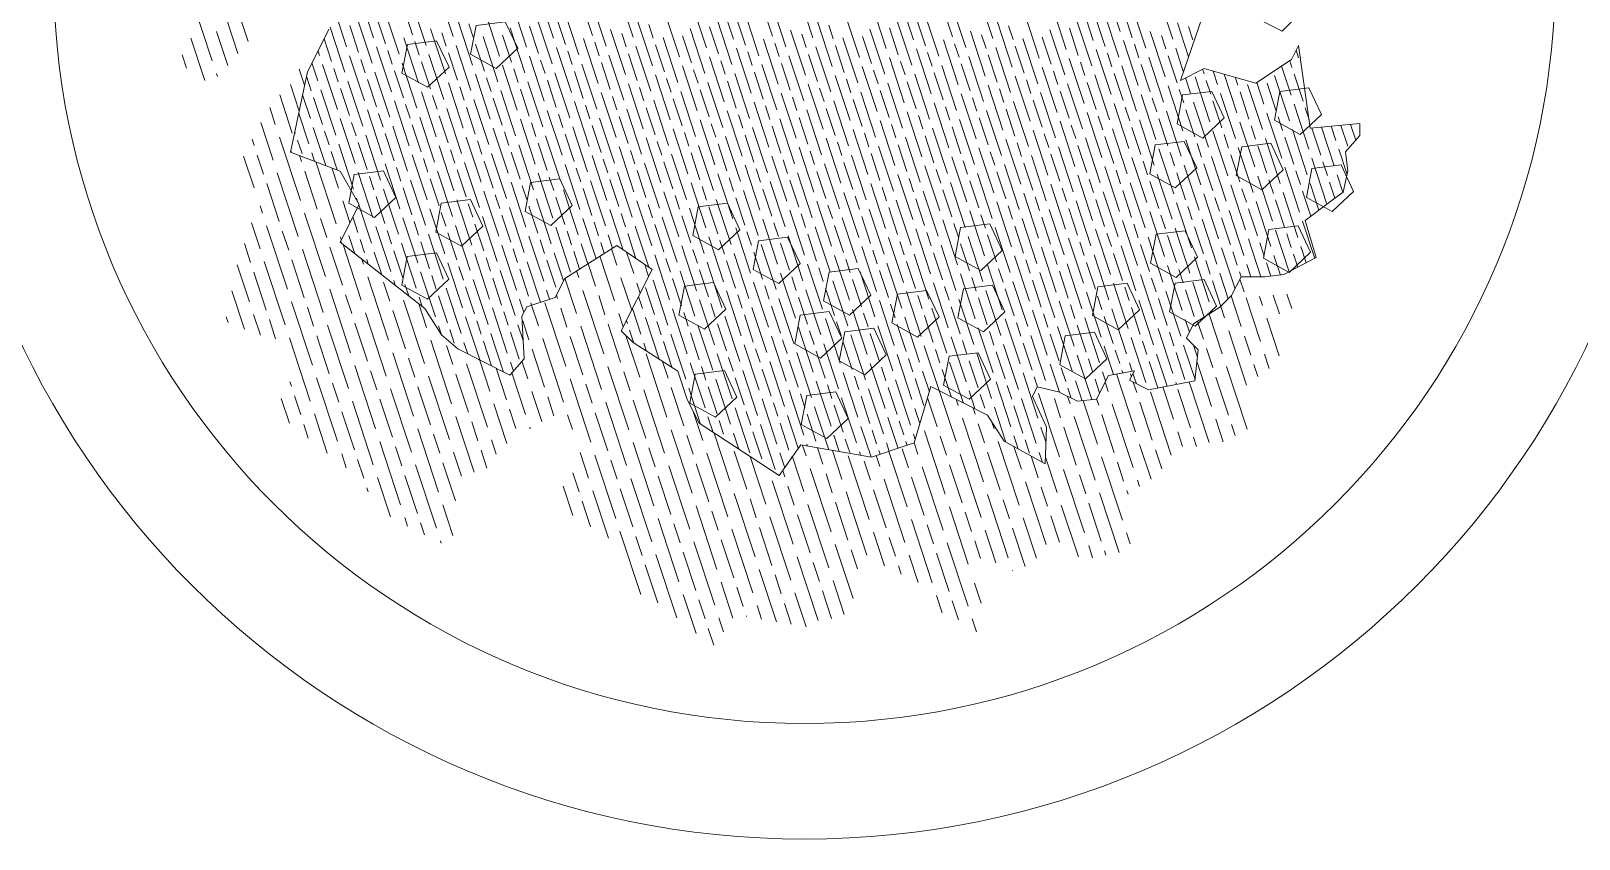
# Model space of a CAD drawing. Header units: millimetres. Extents: x 29001 to 40804, y -8833 to -5892.
# Drawn here: x 31337.74 to 31364.54, y -8248.87 to -8234.88 of the extents above; entities that cross this region are included whole.
import ezdxf

# ---------------------------------------------------------------- set-up
doc = ezdxf.new("R2010")
doc.units = ezdxf.units.MM
doc.layers.get('0').update_dxf_attribs({"lineweight": 0})
for name, color, linetype, lineweight in [('250', 250, 'Continuous', 0), ('251', 251, 'Continuous', 0), ('252', 252, 'Continuous', 0), ('ARBOL', 3, 'Continuous', 0)]:
    doc.layers.add(name, color=color, linetype=linetype, lineweight=lineweight)

# ---------------------------------------------------------------- blocks, each defined once
blk = doc.blocks.new('cc')
at = {"color": 66, "linetype": 'Continuous', "true_color": 0x608d07}
for p, q in [((3.361, 1.691), (3.314, 1.718)), ((3.371, 1.61), (3.329, 1.634)), ((3.418, 1.658), (3.418, 1.658)), ((3.495, 1.462), (3.312, 1.568)), ((3.585, 1.486), (3.414, 1.585)), ((4.024, 1.46), (3.892, 1.536)), ((4.037, 1.528), (3.938, 1.586)), ((3.486, 1.316), (3.315, 1.414)), ((3.604, 1.323), (3.32, 1.488)), ((3.836, 1.265), (3.552, 1.43)), ((3.7, 1.42), (3.627, 1.462)), ((4.044, 1.297), (3.8, 1.438)), ((3.935, 1.436), (3.846, 1.487)), ((4.151, 1.311), (3.991, 1.403)), ((2.626, 1.206), (2.342, 1.37)), ((2.788, 1.188), (2.574, 1.312)), ((2.734, 1.295), (2.649, 1.344)), ((3.174, 1.268), (3.124, 1.297)), ((3.506, 1.153), (3.221, 1.317)), ((3.396, 1.292), (3.26, 1.371)), ((3.614, 1.242), (3.529, 1.291)), ((3.945, 1.126), (3.661, 1.291)), ((3.926, 1.289), (3.755, 1.388)), ((2.528, 1.035), (2.243, 1.199)), ((2.948, 1.172), (2.919, 1.188)), ((3.066, 1.179), (2.983, 1.227)), ((3.298, 1.121), (3.054, 1.262)), ((3.388, 1.145), (3.217, 1.244)), ((3.738, 1.095), (3.453, 1.259)), ((3.827, 1.119), (3.657, 1.217)), ((4.177, 1.068), (3.893, 1.233)), ((4.054, 1.216), (3.968, 1.265)), ((4.197, 1.133), (4.096, 1.191)), ((4.211, 1.2), (4.101, 1.264)), ((2.32, 1.003), (2.035, 1.168)), ((2.41, 1.027), (2.239, 1.126)), ((2.76, 0.977), (2.475, 1.141)), ((2.636, 1.124), (2.551, 1.173)), ((2.849, 1.001), (2.679, 1.099)), ((2.829, 1.088), (2.683, 1.173)), ((3.199, 0.951), (2.915, 1.115)), ((3.076, 1.098), (2.99, 1.147)), ((3.289, 0.975), (3.118, 1.073)), ((3.407, 0.982), (3.123, 1.146)), ((3.639, 0.924), (3.355, 1.088)), ((3.515, 1.071), (3.43, 1.121)), ((3.847, 0.956), (3.563, 1.12)), ((3.955, 1.045), (3.87, 1.094)), ((4.169, 0.997), (4.002, 1.094)), ((2.221, 0.833), (1.937, 0.997)), ((2.429, 0.864), (2.145, 1.029)), ((2.661, 0.806), (2.377, 0.971)), ((2.537, 0.954), (2.452, 1.003)), ((2.869, 0.838), (2.585, 1.002)), ((2.967, 1.009), (2.87, 1.065)), ((2.977, 0.927), (2.892, 0.976)), ((3.309, 0.812), (3.024, 0.976)), ((3.729, 0.948), (3.558, 1.047)), ((4.079, 0.898), (3.794, 1.062)), ((4.156, 0.929), (3.998, 1.02)), ((2.331, 0.694), (2.046, 0.858)), ((2.311, 0.857), (2.14, 0.955)), ((2.751, 0.83), (2.58, 0.929)), ((3.101, 0.78), (2.816, 0.944)), ((3.19, 0.804), (3.02, 0.902)), ((3.541, 0.754), (3.256, 0.918)), ((3.417, 0.901), (3.332, 0.95)), ((3.63, 0.778), (3.46, 0.876)), ((3.748, 0.785), (3.464, 0.949)), ((3.98, 0.727), (3.696, 0.891)), ((3.857, 0.874), (3.771, 0.924)), ((4.188, 0.759), (3.904, 0.923)), ((4.371, 0.729), (4.136, 0.865)), ((2.123, 0.662), (1.838, 0.826)), ((2.212, 0.686), (2.042, 0.785)), ((2.563, 0.636), (2.278, 0.8)), ((2.439, 0.783), (2.354, 0.832)), ((2.652, 0.66), (2.482, 0.758)), ((2.77, 0.667), (2.486, 0.832)), ((3.002, 0.609), (2.718, 0.773)), ((2.879, 0.756), (2.793, 0.806)), ((3.21, 0.641), (2.926, 0.805)), ((3.318, 0.73), (3.233, 0.779)), ((3.65, 0.615), (3.366, 0.779)), ((3.758, 0.704), (3.673, 0.753)), ((4.09, 0.588), (3.805, 0.752)), ((4.07, 0.751), (3.899, 0.85)), ((2.024, 0.491), (1.74, 0.656)), ((2.232, 0.523), (1.948, 0.687)), ((2.34, 0.612), (2.255, 0.662)), ((2.672, 0.497), (2.388, 0.661)), ((3.092, 0.633), (2.921, 0.732)), ((3.442, 0.583), (3.158, 0.747)), ((3.532, 0.607), (3.361, 0.705)), ((3.882, 0.557), (3.597, 0.721)), ((3.971, 0.581), (3.801, 0.679)), ((4.3, 0.542), (4.037, 0.694)), ((4.198, 0.677), (4.113, 0.727)), ((4.324, 0.605), (4.241, 0.653)), ((4.347, 0.667), (4.245, 0.726)), ((1.694, 0.379), (1.41, 0.543)), ((2.114, 0.516), (1.943, 0.614)), ((2.464, 0.465), (2.18, 0.629)), ((2.554, 0.489), (2.383, 0.588)), ((2.904, 0.439), (2.619, 0.603)), ((2.78, 0.586), (2.695, 0.635)), ((2.993, 0.463), (2.823, 0.561)), ((3.112, 0.47), (2.827, 0.635)), ((3.344, 0.412), (3.059, 0.576)), ((3.22, 0.559), (3.135, 0.609)), ((3.551, 0.444), (3.267, 0.608)), ((3.783, 0.386), (3.499, 0.55)), ((3.66, 0.533), (3.574, 0.582)), ((3.991, 0.418), (3.707, 0.582)), ((4.099, 0.507), (4.014, 0.556)), ((4.27, 0.484), (4.146, 0.555)), ((1.926, 0.321), (1.641, 0.485)), ((1.802, 0.468), (1.717, 0.517)), ((2.015, 0.345), (1.845, 0.443)), ((2.134, 0.353), (1.849, 0.517)), ((2.366, 0.294), (2.081, 0.459)), ((2.242, 0.442), (2.157, 0.491)), ((2.573, 0.326), (2.289, 0.49)), ((2.805, 0.268), (2.521, 0.432)), ((2.682, 0.415), (2.596, 0.465)), ((3.013, 0.3), (2.729, 0.464)), ((3.121, 0.389), (3.036, 0.438)), ((3.453, 0.273), (3.168, 0.438)), ((3.433, 0.436), (3.263, 0.535)), ((3.873, 0.41), (3.702, 0.508)), ((4.178, 0.385), (3.939, 0.524)), ((4.225, 0.434), (4.142, 0.482)), ((1.595, 0.208), (1.311, 0.372)), ((1.704, 0.297), (1.618, 0.347)), ((2.035, 0.182), (1.751, 0.346)), ((2.455, 0.319), (2.285, 0.417)), ((2.895, 0.292), (2.724, 0.391)), ((3.245, 0.242), (2.961, 0.406)), ((3.335, 0.266), (3.164, 0.364)), ((3.685, 0.215), (3.4, 0.379)), ((3.561, 0.362), (3.476, 0.412)), ((3.774, 0.239), (3.604, 0.338)), ((3.893, 0.247), (3.608, 0.411)), ((4.1, 0.203), (3.84, 0.353)), ((4.001, 0.336), (3.916, 0.385)), ((4.126, 0.34), (4.048, 0.385)), ((1.477, 0.201), (1.307, 0.299)), ((1.827, 0.15), (1.543, 0.314)), ((1.917, 0.174), (1.746, 0.273)), ((2.267, 0.124), (1.983, 0.288)), ((2.143, 0.271), (2.058, 0.32)), ((2.357, 0.148), (2.186, 0.246)), ((2.475, 0.156), (2.19, 0.32)), ((2.707, 0.097), (2.422, 0.262)), ((2.583, 0.245), (2.498, 0.294)), ((2.796, 0.121), (2.626, 0.22)), ((2.915, 0.129), (2.63, 0.293)), ((3.146, 0.071), (2.862, 0.235)), ((3.023, 0.218), (2.938, 0.267)), ((3.354, 0.103), (3.07, 0.267)), ((3.463, 0.192), (3.377, 0.241)), ((3.794, 0.076), (3.51, 0.241)), ((3.902, 0.165), (3.817, 0.215)), ((4.076, 0.293), (4.044, 0.311)), ((1.289, 0.006), (1.005, 0.17)), ((1.379, 0.03), (1.208, 0.129)), ((1.497, 0.038), (1.212, 0.202)), ((1.729, -0.02), (1.444, 0.144)), ((1.605, 0.127), (1.52, 0.176)), ((1.937, 0.011), (1.652, 0.175)), ((2.168, -0.047), (1.884, 0.117)), ((2.045, 0.1), (1.96, 0.15)), ((2.376, -0.015), (2.092, 0.149)), ((2.485, 0.074), (2.399, 0.123)), ((2.816, -0.042), (2.532, 0.123)), ((3.236, 0.095), (3.066, 0.194)), ((3.586, 0.045), (3.302, 0.209)), ((3.676, 0.069), (3.505, 0.167)), ((4.026, 0.018), (3.742, 0.182)), ((4.107, 0.047), (3.945, 0.141)), ((4.111, 0.121), (3.949, 0.214)), ((1.398, -0.133), (1.114, 0.031)), ((1.507, -0.044), (1.421, 0.005)), ((1.838, -0.159), (1.554, 0.005)), ((1.818, 0.004), (1.648, 0.102)), ((2.258, -0.023), (2.088, 0.076)), ((2.608, -0.073), (2.324, 0.091)), ((2.698, -0.049), (2.527, 0.049)), ((3.048, -0.1), (2.764, 0.065)), ((2.924, 0.048), (2.839, 0.097)), ((3.138, -0.076), (2.967, 0.023)), ((3.256, -0.068), (2.971, 0.096)), ((3.488, -0.126), (3.203, 0.038)), ((3.364, 0.021), (3.279, 0.07)), ((3.696, -0.094), (3.411, 0.07)), ((3.927, -0.152), (3.643, 0.012)), ((3.804, -0.005), (3.719, 0.044)), ((4.071, -0.084), (3.851, 0.043)), ((1.19, -0.165), (0.906, 0)), ((1.28, -0.141), (1.11, -0.042)), ((1.63, -0.191), (1.346, -0.027)), ((1.72, -0.167), (1.549, -0.068)), ((2.07, -0.217), (1.786, -0.053)), ((1.946, -0.07), (1.861, -0.021)), ((2.16, -0.193), (1.989, -0.095)), ((2.278, -0.186), (1.993, -0.022)), ((2.51, -0.244), (2.225, -0.08)), ((2.386, -0.097), (2.301, -0.047)), ((2.718, -0.212), (2.433, -0.048)), ((2.949, -0.27), (2.665, -0.106)), ((2.826, -0.123), (2.741, -0.074)), ((3.157, -0.239), (2.873, -0.074)), ((3.266, -0.149), (3.18, -0.1)), ((3.597, -0.265), (3.313, -0.101)), ((3.577, -0.102), (3.407, -0.003)), ((4.017, -0.128), (3.847, -0.03)), ((4.09, -0.019), (4.083, -0.015)), ((1.092, -0.335), (0.808, -0.171)), ((1.182, -0.311), (1.011, -0.213)), ((1.3, -0.304), (1.015, -0.139)), ((1.532, -0.362), (1.247, -0.197)), ((1.408, -0.214), (1.323, -0.165)), ((1.74, -0.33), (1.455, -0.166)), ((1.848, -0.241), (1.763, -0.192)), ((2.179, -0.356), (1.895, -0.192)), ((2.599, -0.22), (2.429, -0.121)), ((3.039, -0.246), (2.869, -0.148)), ((3.389, -0.297), (3.105, -0.132)), ((3.479, -0.273), (3.308, -0.174)), ((3.829, -0.323), (3.545, -0.159)), ((3.705, -0.176), (3.62, -0.127)), ((3.919, -0.299), (3.748, -0.2)), ((4.037, -0.291), (3.752, -0.127)), ((4.065, -0.231), (3.984, -0.185)), ((0.762, -0.448), (0.477, -0.284)), ((0.87, -0.359), (0.785, -0.309)), ((1.201, -0.474), (0.917, -0.31)), ((1.621, -0.338), (1.451, -0.239)), ((1.971, -0.388), (1.687, -0.224)), ((2.061, -0.364), (1.891, -0.265)), ((2.411, -0.414), (2.127, -0.25)), ((2.288, -0.267), (2.202, -0.218)), ((2.501, -0.39), (2.33, -0.292)), ((2.619, -0.383), (2.335, -0.219)), ((2.851, -0.441), (2.567, -0.277)), ((2.727, -0.294), (2.642, -0.244)), ((2.941, -0.417), (2.77, -0.318)), ((3.059, -0.409), (2.774, -0.245)), ((3.291, -0.467), (3.006, -0.303)), ((3.167, -0.32), (3.082, -0.271)), ((3.499, -0.436), (3.214, -0.271)), ((3.607, -0.346), (3.522, -0.297)), ((3.938, -0.462), (3.654, -0.298)), ((4.221, -0.322), (4.145, -0.278)), ((0.993, -0.506), (0.709, -0.342)), ((1.083, -0.482), (0.913, -0.383)), ((1.433, -0.532), (1.149, -0.368)), ((1.31, -0.385), (1.224, -0.336)), ((1.523, -0.508), (1.352, -0.41)), ((1.641, -0.501), (1.357, -0.336)), ((1.873, -0.559), (1.589, -0.394)), ((1.749, -0.411), (1.664, -0.362)), ((2.081, -0.527), (1.796, -0.363)), ((2.313, -0.585), (2.028, -0.421)), ((2.189, -0.438), (2.104, -0.389)), ((2.521, -0.553), (2.236, -0.389)), ((2.629, -0.464), (2.544, -0.415)), ((2.96, -0.58), (2.676, -0.416)), ((3.38, -0.443), (3.21, -0.345)), ((3.73, -0.494), (3.446, -0.329)), ((3.82, -0.47), (3.65, -0.371)), ((4.17, -0.52), (3.886, -0.356)), ((4.047, -0.373), (3.961, -0.324)), ((4.26, -0.496), (4.089, -0.397)), ((4.312, -0.45), (4.094, -0.324)), ((0.545, -0.626), (0.374, -0.528)), ((0.663, -0.618), (0.379, -0.454)), ((0.895, -0.676), (0.611, -0.512)), ((0.771, -0.529), (0.686, -0.48)), ((1.103, -0.645), (0.818, -0.481)), ((1.211, -0.556), (1.126, -0.506)), ((1.543, -0.671), (1.258, -0.507)), ((1.651, -0.582), (1.566, -0.533)), ((1.982, -0.698), (1.698, -0.533)), ((1.963, -0.535), (1.792, -0.436)), ((2.402, -0.561), (2.232, -0.462)), ((2.752, -0.611), (2.468, -0.447)), ((2.842, -0.587), (2.672, -0.489)), ((3.192, -0.638), (2.908, -0.474)), ((3.069, -0.491), (2.983, -0.441)), ((3.282, -0.614), (3.111, -0.515)), ((3.4, -0.606), (3.116, -0.442)), ((3.632, -0.664), (3.348, -0.5)), ((3.508, -0.517), (3.423, -0.468)), ((3.84, -0.633), (3.555, -0.468)), ((4.072, -0.691), (3.787, -0.526)), ((3.948, -0.543), (3.863, -0.494)), ((4.198, -0.612), (3.995, -0.495)), ((0.565, -0.789), (0.28, -0.625)), ((0.985, -0.652), (0.814, -0.554)), ((1.335, -0.703), (1.05, -0.539)), ((1.424, -0.679), (1.254, -0.58)), ((1.774, -0.729), (1.49, -0.565)), ((1.864, -0.705), (1.694, -0.607)), ((2.214, -0.756), (1.93, -0.591)), ((2.091, -0.608), (2.005, -0.559)), ((2.304, -0.732), (2.133, -0.633)), ((2.422, -0.724), (2.138, -0.56)), ((2.654, -0.782), (2.37, -0.618)), ((2.53, -0.635), (2.445, -0.586)), ((2.862, -0.75), (2.577, -0.586)), ((2.97, -0.661), (2.885, -0.612)), ((3.302, -0.777), (3.017, -0.613)), ((3.41, -0.688), (3.325, -0.638)), ((3.741, -0.803), (3.457, -0.639)), ((3.722, -0.64), (3.551, -0.542)), ((4.158, -0.665), (3.991, -0.568)), ((4.238, -0.559), (4.227, -0.553)), ((0.357, -0.821), (0.072, -0.656)), ((0.446, -0.797), (0.276, -0.698)), ((0.796, -0.847), (0.512, -0.683)), ((0.673, -0.7), (0.588, -0.651)), ((0.886, -0.823), (0.716, -0.725)), ((1.004, -0.815), (0.72, -0.651)), ((1.236, -0.873), (0.952, -0.709)), ((1.113, -0.726), (1.027, -0.677)), ((1.444, -0.842), (1.16, -0.678)), ((1.676, -0.9), (1.392, -0.736)), ((1.552, -0.753), (1.467, -0.703)), ((1.884, -0.868), (1.599, -0.704)), ((1.992, -0.779), (1.907, -0.73)), ((2.324, -0.895), (2.039, -0.73)), ((2.744, -0.758), (2.573, -0.659)), ((3.094, -0.808), (2.809, -0.644)), ((3.183, -0.784), (3.013, -0.686)), ((3.533, -0.835), (3.249, -0.671)), ((3.623, -0.811), (3.453, -0.712)), ((3.867, -0.8), (3.689, -0.697)), ((3.85, -0.714), (3.764, -0.665)), ((3.908, -0.748), (3.892, -0.739)), ((3.949, -0.696), (3.897, -0.665)), ((4.028, -0.741), (3.963, -0.704)), ((0.258, -0.991), (-0.026, -0.827)), ((0.466, -0.96), (0.182, -0.795)), ((0.698, -1.018), (0.414, -0.854)), ((0.574, -0.871), (0.489, -0.821)), ((0.906, -0.986), (0.621, -0.822)), ((1.014, -0.897), (0.929, -0.848)), ((1.346, -1.012), (1.061, -0.848)), ((1.326, -0.849), (1.155, -0.751)), ((1.766, -0.876), (1.595, -0.777)), ((2.116, -0.926), (1.831, -0.762)), ((2.205, -0.902), (2.035, -0.804)), ((2.555, -0.953), (2.271, -0.788)), ((2.432, -0.805), (2.347, -0.756)), ((2.645, -0.929), (2.475, -0.83)), ((2.763, -0.921), (2.479, -0.757)), ((2.995, -0.979), (2.711, -0.815)), ((2.872, -0.832), (2.786, -0.783)), ((3.085, -0.955), (2.914, -0.857)), ((3.203, -0.947), (2.919, -0.783)), ((3.435, -1.005), (3.151, -0.841)), ((3.311, -0.858), (3.226, -0.809)), ((3.643, -0.974), (3.358, -0.81)), ((3.751, -0.885), (3.666, -0.835)), ((3.856, -0.869), (3.798, -0.836)), ((0.348, -0.967), (0.177, -0.869)), ((0.788, -0.994), (0.617, -0.895)), ((1.138, -1.044), (0.853, -0.88)), ((1.227, -1.02), (1.057, -0.922)), ((1.577, -1.07), (1.293, -0.906)), ((1.454, -0.923), (1.369, -0.874)), ((1.667, -1.046), (1.497, -0.948)), ((1.785, -1.039), (1.501, -0.875)), ((2.017, -1.097), (1.733, -0.933)), ((1.894, -0.95), (1.808, -0.9)), ((2.225, -1.065), (1.941, -0.901)), ((2.457, -1.123), (2.173, -0.959)), ((2.333, -0.976), (2.248, -0.927)), ((2.665, -1.092), (2.38, -0.927)), ((2.773, -1.002), (2.688, -0.953)), ((3.105, -1.118), (2.82, -0.954)), ((3.525, -0.981), (3.354, -0.883)), ((3.87, -1.029), (3.59, -0.868)), ((3.88, -0.959), (3.794, -0.909)), ((0.16, -1.162), (-0.125, -0.998)), ((0.249, -1.138), (0.079, -1.039)), ((0.368, -1.13), (0.083, -0.966)), ((0.599, -1.188), (0.315, -1.024)), ((0.476, -1.041), (0.391, -0.992)), ((0.689, -1.164), (0.519, -1.066)), ((0.807, -1.157), (0.523, -0.992)), ((1.039, -1.215), (0.755, -1.051)), ((0.916, -1.068), (0.83, -1.018)), ((1.247, -1.183), (0.963, -1.019)), ((1.355, -1.094), (1.27, -1.045)), ((1.687, -1.209), (1.402, -1.045)), ((1.795, -1.12), (1.71, -1.071)), ((2.127, -1.236), (1.842, -1.072)), ((2.107, -1.073), (1.936, -0.974)), ((2.547, -1.099), (2.376, -1.001)), ((2.897, -1.15), (2.612, -0.985)), ((2.986, -1.126), (2.816, -1.027)), ((3.336, -1.176), (3.052, -1.012)), ((3.213, -1.029), (3.128, -0.98)), ((3.426, -1.152), (3.256, -1.054)), ((3.544, -1.144), (3.26, -0.98)), ((3.669, -1.14), (3.492, -1.038)), ((3.653, -1.055), (3.567, -1.006)), ((3.826, -1.08), (3.7, -1.007)), ((-0.171, -1.274), (-0.455, -1.11)), ((0.061, -1.333), (-0.223, -1.168)), ((-0.062, -1.185), (-0.148, -1.136)), ((0.269, -1.301), (-0.015, -1.137)), ((0.377, -1.212), (0.292, -1.163)), ((0.709, -1.327), (0.424, -1.163)), ((1.129, -1.191), (0.958, -1.092)), ((1.479, -1.241), (1.195, -1.077)), ((1.569, -1.217), (1.398, -1.119)), ((1.919, -1.267), (1.634, -1.103)), ((2.008, -1.243), (1.838, -1.145)), ((2.358, -1.294), (2.074, -1.13)), ((2.235, -1.147), (2.15, -1.097)), ((2.448, -1.27), (2.278, -1.171)), ((2.566, -1.262), (2.282, -1.098)), ((2.798, -1.32), (2.514, -1.156)), ((2.675, -1.173), (2.589, -1.124)), ((3.006, -1.289), (2.722, -1.124)), ((3.114, -1.2), (3.029, -1.15)), ((3.446, -1.315), (3.161, -1.151)), ((3.533, -1.214), (3.469, -1.177)), ((3.758, -1.116), (3.695, -1.08)), ((-0.269, -1.445), (-0.554, -1.281)), ((0.151, -1.308), (-0.02, -1.21)), ((0.501, -1.359), (0.217, -1.195)), ((0.591, -1.335), (0.42, -1.236)), ((0.941, -1.385), (0.656, -1.221)), ((0.817, -1.238), (0.732, -1.189)), ((1.03, -1.361), (0.86, -1.263)), ((1.149, -1.354), (0.864, -1.189)), ((1.38, -1.412), (1.096, -1.248)), ((1.257, -1.265), (1.172, -1.215)), ((1.588, -1.38), (1.304, -1.216)), ((1.82, -1.438), (1.536, -1.274)), ((1.697, -1.291), (1.611, -1.242)), ((2.028, -1.406), (1.744, -1.242)), ((2.136, -1.317), (2.051, -1.268)), ((2.468, -1.433), (2.183, -1.269)), ((2.888, -1.296), (2.717, -1.198)), ((3.238, -1.347), (2.954, -1.183)), ((3.328, -1.323), (3.157, -1.224)), ((3.678, -1.373), (3.393, -1.209)), ((-0.387, -1.453), (-0.558, -1.354)), ((-0.037, -1.503), (-0.322, -1.339)), ((-0.161, -1.356), (-0.246, -1.307)), ((0.052, -1.479), (-0.118, -1.381)), ((0.171, -1.471), (-0.114, -1.307)), ((0.402, -1.53), (0.118, -1.365)), ((0.279, -1.382), (0.194, -1.333)), ((0.61, -1.498), (0.326, -1.334)), ((0.842, -1.556), (0.558, -1.392)), ((0.719, -1.409), (0.633, -1.36)), ((1.05, -1.524), (0.766, -1.36)), ((1.158, -1.435), (1.073, -1.386)), ((1.49, -1.551), (1.205, -1.387)), ((1.47, -1.388), (1.3, -1.289)), ((1.91, -1.414), (1.739, -1.316)), ((2.26, -1.465), (1.976, -1.3)), ((2.35, -1.44), (2.179, -1.342)), ((2.7, -1.491), (2.415, -1.327)), ((2.576, -1.344), (2.491, -1.294)), ((2.789, -1.467), (2.619, -1.368)), ((2.908, -1.459), (2.623, -1.295)), ((3.139, -1.517), (2.855, -1.353)), ((3.016, -1.37), (2.931, -1.321)), ((3.347, -1.486), (3.063, -1.321)), ((3.579, -1.544), (3.295, -1.38)), ((3.456, -1.397), (3.37, -1.347)), ((3.787, -1.512), (3.503, -1.348)), ((-0.576, -1.647), (-0.86, -1.483)), ((-0.368, -1.616), (-0.652, -1.452)), ((-0.259, -1.527), (-0.345, -1.477)), ((0.072, -1.642), (-0.212, -1.478)), ((0.492, -1.506), (0.322, -1.407)), ((0.932, -1.532), (0.761, -1.433)), ((1.282, -1.582), (0.998, -1.418)), ((1.372, -1.558), (1.201, -1.46)), ((1.722, -1.609), (1.437, -1.445)), ((1.598, -1.462), (1.513, -1.412)), ((1.811, -1.585), (1.641, -1.486)), ((1.93, -1.577), (1.645, -1.413)), ((2.161, -1.635), (1.877, -1.471)), ((2.038, -1.488), (1.953, -1.439)), ((2.369, -1.603), (2.085, -1.439)), ((2.601, -1.662), (2.317, -1.497)), ((2.478, -1.514), (2.392, -1.465)), ((2.809, -1.63), (2.525, -1.466)), ((2.917, -1.541), (2.832, -1.491)), ((3.22, -1.639), (2.964, -1.492)), ((3.229, -1.493), (3.059, -1.395)), ((3.669, -1.52), (3.498, -1.421)), ((3.834, -1.463), (3.735, -1.406)), ((-0.486, -1.623), (-0.656, -1.525)), ((-0.136, -1.674), (-0.42, -1.51)), ((-0.046, -1.65), (-0.217, -1.551)), ((0.304, -1.7), (0.02, -1.536)), ((0.18, -1.553), (0.095, -1.504)), ((0.394, -1.676), (0.223, -1.578)), ((0.512, -1.669), (0.227, -1.504)), ((0.744, -1.727), (0.459, -1.562)), ((0.62, -1.579), (0.535, -1.53)), ((0.833, -1.703), (0.663, -1.604)), ((0.952, -1.695), (0.667, -1.531)), ((1.183, -1.753), (0.899, -1.589)), ((1.06, -1.606), (0.975, -1.557)), ((1.391, -1.721), (1.107, -1.557)), ((1.5, -1.632), (1.414, -1.583)), ((1.831, -1.748), (1.547, -1.584)), ((2.251, -1.611), (2.081, -1.513)), ((2.691, -1.637), (2.52, -1.539)), ((3.04, -1.687), (2.757, -1.524)), ((3.13, -1.663), (2.96, -1.565)), ((3.309, -1.615), (3.196, -1.55)), ((3.357, -1.567), (3.272, -1.518)), ((3.624, -1.645), (3.404, -1.518)), ((3.718, -1.624), (3.636, -1.577)), ((3.797, -1.594), (3.712, -1.544)), ((3.907, -1.581), (3.844, -1.545)), ((-0.674, -1.818), (-0.958, -1.654)), ((-0.584, -1.794), (-0.755, -1.695)), ((-0.466, -1.786), (-0.751, -1.622)), ((-0.234, -1.844), (-0.519, -1.68)), ((-0.358, -1.697), (-0.443, -1.648)), ((-0.026, -1.813), (-0.311, -1.649)), ((0.205, -1.871), (-0.079, -1.707)), ((0.082, -1.724), (-0.003, -1.674)), ((0.413, -1.839), (0.129, -1.675)), ((0.522, -1.75), (0.436, -1.701)), ((0.853, -1.866), (0.569, -1.701)), ((1.273, -1.729), (1.103, -1.63)), ((1.623, -1.779), (1.339, -1.615)), ((1.713, -1.755), (1.542, -1.657)), ((2.063, -1.806), (1.779, -1.642)), ((1.939, -1.659), (1.854, -1.609)), ((2.153, -1.782), (1.982, -1.683)), ((2.271, -1.774), (1.986, -1.61)), ((2.503, -1.832), (2.218, -1.668)), ((2.379, -1.685), (2.294, -1.636)), ((2.592, -1.808), (2.422, -1.71)), ((2.711, -1.8), (2.426, -1.636)), ((2.942, -1.859), (2.658, -1.694)), ((2.819, -1.711), (2.734, -1.662)), ((2.996, -1.738), (2.866, -1.663)), ((-0.565, -1.957), (-0.849, -1.793)), ((-0.456, -1.868), (-0.542, -1.819)), ((-0.125, -1.983), (-0.409, -1.819)), ((-0.145, -1.82), (-0.315, -1.722)), ((0.295, -1.847), (0.125, -1.748)), ((0.645, -1.897), (0.361, -1.733)), ((0.735, -1.873), (0.564, -1.775)), ((1.085, -1.924), (0.801, -1.759)), ((0.961, -1.776), (0.876, -1.727)), ((1.175, -1.9), (1.004, -1.801)), ((1.293, -1.892), (1.008, -1.728)), ((1.525, -1.95), (1.24, -1.786)), ((1.401, -1.803), (1.316, -1.754)), ((1.733, -1.918), (1.448, -1.754)), ((1.964, -1.976), (1.68, -1.812)), ((1.841, -1.829), (1.756, -1.78)), ((2.172, -1.945), (1.888, -1.781)), ((2.281, -1.856), (2.195, -1.806)), ((2.612, -1.971), (2.328, -1.807)), ((3.032, -1.835), (2.862, -1.736)), ((-0.773, -1.989), (-1.057, -1.824)), ((-0.683, -1.965), (-0.853, -1.866)), ((-0.333, -2.015), (-0.617, -1.851)), ((-0.243, -1.991), (-0.414, -1.892)), ((0.107, -2.041), (-0.177, -1.877)), ((-0.017, -1.894), (-0.102, -1.845)), ((0.197, -2.017), (0.026, -1.919)), ((0.315, -2.01), (0.03, -1.846)), ((0.547, -2.068), (0.262, -1.904)), ((0.423, -1.921), (0.338, -1.871)), ((0.755, -2.036), (0.47, -1.872)), ((0.863, -1.947), (0.778, -1.898)), ((1.194, -2.063), (0.91, -1.898)), ((1.303, -1.973), (1.217, -1.924)), ((1.634, -2.089), (1.35, -1.925)), ((1.614, -1.926), (1.444, -1.827)), ((2.054, -1.952), (1.884, -1.854)), ((2.404, -2.003), (2.12, -1.839)), ((2.494, -1.979), (2.323, -1.88)), ((2.844, -2.029), (2.56, -1.865)), ((2.72, -1.882), (2.635, -1.833)), ((2.934, -2.005), (2.763, -1.907)), ((3.052, -1.998), (2.767, -1.833)), ((3.094, -1.946), (2.999, -1.891)), ((-1.103, -2.101), (-1.387, -1.937)), ((-0.871, -2.159), (-1.155, -1.995)), ((-0.995, -2.012), (-1.08, -1.963)), ((-0.781, -2.135), (-0.952, -2.037)), ((-0.663, -2.128), (-0.948, -1.963)), ((-0.431, -2.186), (-0.716, -2.021)), ((-0.555, -2.038), (-0.64, -1.989)), ((-0.223, -2.154), (-0.508, -1.99)), ((-0.115, -2.065), (-0.2, -2.016)), ((0.216, -2.18), (-0.068, -2.016)), ((0.636, -2.044), (0.466, -1.945)), ((0.986, -2.094), (0.702, -1.93)), ((1.076, -2.07), (0.906, -1.972)), ((1.426, -2.121), (1.142, -1.956)), ((1.516, -2.097), (1.345, -1.998)), ((1.866, -2.147), (1.582, -1.983)), ((1.742, -2), (1.657, -1.951)), ((1.956, -2.123), (1.785, -2.024)), ((2.074, -2.115), (1.789, -1.951)), ((2.306, -2.173), (2.021, -2.009)), ((2.182, -2.026), (2.097, -1.977)), ((2.514, -2.142), (2.229, -1.978)), ((2.745, -2.2), (2.461, -2.036)), ((2.622, -2.053), (2.537, -2.003)), ((2.953, -2.168), (2.669, -2.004)), ((3.062, -2.079), (2.976, -2.03)), ((3.144, -2.051), (3.109, -2.03)), ((-1.201, -2.272), (-1.486, -2.108)), ((-1.093, -2.183), (-1.178, -2.133)), ((-0.762, -2.298), (-1.046, -2.134)), ((-0.342, -2.162), (-0.512, -2.063)), ((0.008, -2.212), (-0.276, -2.048)), ((0.098, -2.188), (-0.073, -2.089)), ((0.448, -2.238), (0.164, -2.074)), ((0.325, -2.091), (0.239, -2.042)), ((0.538, -2.214), (0.367, -2.116)), ((0.656, -2.207), (0.372, -2.043)), ((0.888, -2.265), (0.604, -2.101)), ((0.764, -2.118), (0.679, -2.068)), ((0.978, -2.241), (0.807, -2.142)), ((1.096, -2.233), (0.811, -2.069)), ((1.328, -2.291), (1.043, -2.127)), ((1.204, -2.144), (1.119, -2.095)), ((1.536, -2.26), (1.251, -2.095)), ((1.644, -2.17), (1.559, -2.121)), ((1.975, -2.286), (1.691, -2.122)), ((2.395, -2.149), (2.225, -2.051)), ((2.835, -2.176), (2.664, -2.077)), ((3.096, -2.175), (2.901, -2.062)), ((3.129, -2.118), (3.104, -2.104)), ((-1.32, -2.279), (-1.49, -2.181)), ((-0.97, -2.33), (-1.254, -2.166)), ((-0.88, -2.306), (-1.051, -2.207)), ((-0.53, -2.356), (-0.814, -2.192)), ((-0.653, -2.209), (-0.739, -2.16)), ((-0.44, -2.332), (-0.611, -2.234)), ((-0.322, -2.325), (-0.606, -2.16)), ((-0.09, -2.383), (-0.374, -2.218)), ((-0.214, -2.235), (-0.299, -2.186)), ((0.118, -2.351), (-0.167, -2.187)), ((0.35, -2.409), (0.065, -2.245)), ((0.226, -2.262), (0.141, -2.213)), ((0.558, -2.377), (0.273, -2.213)), ((0.666, -2.288), (0.581, -2.239)), ((0.972, -2.389), (0.713, -2.24)), ((1.417, -2.267), (1.247, -2.169)), ((1.767, -2.318), (1.483, -2.153)), ((1.857, -2.294), (1.686, -2.195)), ((2.207, -2.344), (1.923, -2.18)), ((2.084, -2.197), (1.998, -2.148)), ((2.297, -2.32), (2.126, -2.221)), ((2.415, -2.312), (2.131, -2.148)), ((2.647, -2.37), (2.363, -2.206)), ((2.523, -2.223), (2.438, -2.174)), ((2.737, -2.346), (2.566, -2.248)), ((2.855, -2.339), (2.57, -2.175)), ((2.996, -2.344), (2.802, -2.233)), ((2.963, -2.25), (2.878, -2.2)), ((3.063, -2.232), (3.01, -2.201)), ((-1.508, -2.474), (-1.792, -2.31)), ((-1.418, -2.45), (-1.589, -2.352)), ((-1.3, -2.442), (-1.584, -2.278)), ((-1.068, -2.5), (-1.352, -2.336)), ((-1.192, -2.353), (-1.277, -2.304)), ((-0.86, -2.469), (-1.145, -2.305)), ((-0.752, -2.38), (-0.837, -2.33)), ((-0.42, -2.495), (-0.705, -2.331)), ((-0.312, -2.406), (-0.397, -2.357)), ((0.019, -2.522), (-0.265, -2.357)), ((0, -2.359), (-0.171, -2.26)), ((0.439, -2.385), (0.269, -2.286)), ((0.761, -2.419), (0.505, -2.271)), ((0.866, -2.404), (0.708, -2.313)), ((1.229, -2.462), (0.945, -2.298)), ((1.106, -2.315), (1.02, -2.265)), ((1.319, -2.438), (1.148, -2.339)), ((1.437, -2.43), (1.153, -2.266)), ((1.669, -2.488), (1.385, -2.324)), ((1.545, -2.341), (1.46, -2.292)), ((1.877, -2.457), (1.592, -2.292)), ((2.109, -2.515), (1.824, -2.35)), ((1.985, -2.367), (1.9, -2.318)), ((2.316, -2.483), (2.032, -2.319)), ((2.425, -2.394), (2.34, -2.345)), ((2.744, -2.502), (2.472, -2.345)), ((3.03, -2.288), (3.006, -2.274)), ((-1.398, -2.613), (-1.683, -2.449)), ((-0.978, -2.476), (-1.149, -2.378)), ((-0.628, -2.527), (-0.913, -2.363)), ((-0.539, -2.503), (-0.709, -2.404)), ((-0.189, -2.553), (-0.473, -2.389)), ((-0.099, -2.529), (-0.27, -2.431)), ((0.251, -2.58), (-0.033, -2.415)), ((0.128, -2.432), (0.042, -2.383)), ((0.341, -2.556), (0.17, -2.457)), ((0.459, -2.548), (0.175, -2.384)), ((0.661, -2.589), (0.407, -2.442)), ((0.567, -2.459), (0.482, -2.41)), ((0.698, -2.459), (0.614, -2.41)), ((1.338, -2.601), (1.054, -2.437)), ((1.447, -2.512), (1.362, -2.462)), ((1.778, -2.627), (1.494, -2.463)), ((1.759, -2.464), (1.588, -2.366)), ((2.198, -2.491), (2.028, -2.392)), ((2.548, -2.541), (2.264, -2.377)), ((2.638, -2.517), (2.467, -2.418)), ((2.807, -2.463), (2.704, -2.403)), ((2.865, -2.42), (2.779, -2.371)), ((2.933, -2.384), (2.912, -2.372)), ((-1.606, -2.645), (-1.891, -2.481)), ((-1.517, -2.621), (-1.687, -2.522)), ((-1.167, -2.671), (-1.451, -2.507)), ((-1.29, -2.524), (-1.375, -2.475)), ((-1.077, -2.647), (-1.248, -2.549)), ((-0.959, -2.639), (-1.243, -2.475)), ((-0.727, -2.697), (-1.011, -2.533)), ((-0.85, -2.55), (-0.936, -2.501)), ((-0.519, -2.666), (-0.803, -2.502)), ((-0.287, -2.724), (-0.571, -2.56)), ((-0.411, -2.577), (-0.496, -2.527)), ((-0.079, -2.692), (-0.364, -2.528)), ((0.029, -2.603), (-0.056, -2.554)), ((0.36, -2.719), (0.076, -2.554)), ((0.679, -2.524), (0.61, -2.484)), ((1.22, -2.608), (1.05, -2.51)), ((1.57, -2.659), (1.286, -2.495)), ((1.66, -2.635), (1.489, -2.536)), ((2.01, -2.685), (1.726, -2.521)), ((1.887, -2.538), (1.801, -2.489)), ((2.1, -2.661), (1.929, -2.563)), ((2.218, -2.654), (1.934, -2.489)), ((2.45, -2.712), (2.166, -2.547)), ((2.326, -2.564), (2.241, -2.515)), ((2.58, -2.635), (2.373, -2.516)), ((2.681, -2.542), (2.681, -2.542)), ((-1.497, -2.784), (-1.781, -2.619)), ((-1.265, -2.842), (-1.549, -2.678)), ((-1.389, -2.695), (-1.474, -2.645)), ((-1.057, -2.81), (-1.342, -2.646)), ((-0.949, -2.721), (-1.034, -2.672)), ((-0.618, -2.836), (-0.902, -2.672)), ((-0.637, -2.673), (-0.808, -2.575)), ((-0.197, -2.7), (-0.368, -2.601)), ((0.153, -2.75), (-0.132, -2.586)), ((0.242, -2.726), (0.072, -2.628)), ((0.592, -2.777), (0.308, -2.612)), ((0.469, -2.63), (0.384, -2.58)), ((0.623, -2.719), (0.511, -2.654)), ((0.642, -2.654), (0.516, -2.581)), ((1.131, -2.632), (1.054, -2.588)), ((1.24, -2.771), (1.078, -2.678)), ((1.451, -2.817), (1.188, -2.665)), ((1.348, -2.682), (1.263, -2.633)), ((1.68, -2.798), (1.395, -2.634)), ((1.788, -2.709), (1.703, -2.659)), ((2.119, -2.824), (1.835, -2.66)), ((2.54, -2.688), (2.369, -2.589)), ((2.618, -2.581), (2.605, -2.574)), ((-1.615, -2.791), (-1.759, -2.708)), ((-1.175, -2.818), (-1.346, -2.719)), ((-0.825, -2.868), (-1.11, -2.704)), ((-0.736, -2.844), (-0.906, -2.746)), ((-0.386, -2.895), (-0.67, -2.73)), ((-0.509, -2.747), (-0.594, -2.698)), ((-0.296, -2.87), (-0.467, -2.772)), ((-0.178, -2.863), (-0.462, -2.699)), ((0.054, -2.921), (-0.23, -2.757)), ((-0.069, -2.774), (-0.155, -2.724)), ((0.262, -2.889), (-0.022, -2.725)), ((0.494, -2.947), (0.21, -2.783)), ((0.37, -2.8), (0.285, -2.751)), ((0.594, -2.854), (0.417, -2.751)), ((1.122, -2.779), (1.102, -2.768)), ((1.553, -2.8), (1.391, -2.707)), ((1.912, -2.856), (1.627, -2.692)), ((2.001, -2.832), (1.831, -2.733)), ((2.351, -2.882), (2.067, -2.718)), ((2.228, -2.735), (2.142, -2.686)), ((2.441, -2.858), (2.27, -2.76)), ((2.559, -2.851), (2.275, -2.686)), ((2.6, -2.798), (2.507, -2.744)), ((2.59, -2.717), (2.582, -2.712)), ((-1.705, -2.815), (-1.735, -2.798)), ((-1.596, -2.954), (-1.711, -2.888)), ((-1.364, -3.012), (-1.648, -2.848)), ((-1.487, -2.865), (-1.572, -2.816)), ((-1.274, -2.988), (-1.445, -2.89)), ((-1.156, -2.981), (-1.44, -2.817)), ((-0.924, -3.039), (-1.208, -2.875)), ((-1.047, -2.892), (-1.133, -2.842)), ((-0.716, -3.007), (-1, -2.843)), ((-0.608, -2.918), (-0.693, -2.869)), ((-0.276, -3.033), (-0.561, -2.869)), ((0.144, -2.897), (-0.027, -2.798)), ((0.584, -2.923), (0.413, -2.825)), ((1.246, -2.851), (1.164, -2.804)), ((1.348, -2.834), (1.297, -2.804)), ((1.964, -2.962), (1.737, -2.831)), ((2.068, -2.946), (1.968, -2.889)), ((2.129, -2.906), (2.044, -2.856)), ((2.276, -2.914), (2.176, -2.857)), ((-1.586, -3.036), (-1.671, -2.987)), ((-1.254, -3.151), (-1.539, -2.987)), ((-0.834, -3.015), (-1.005, -2.916)), ((-0.484, -3.065), (-0.768, -2.901)), ((-0.394, -3.041), (-0.565, -2.943)), ((-0.044, -3.092), (-0.329, -2.927)), ((-0.168, -2.944), (-0.253, -2.895)), ((0.045, -3.067), (-0.125, -2.969)), ((0.163, -3.06), (-0.121, -2.896)), ((0.395, -3.118), (0.111, -2.954)), ((0.272, -2.971), (0.186, -2.921)), ((0.485, -3.094), (0.314, -2.995)), ((0.574, -3.07), (0.319, -2.922)), ((0.607, -3.013), (0.551, -2.98)), ((-1.462, -3.183), (-1.611, -3.097)), ((-1.372, -3.159), (-1.543, -3.06)), ((-1.022, -3.209), (-1.307, -3.045)), ((-1.146, -3.062), (-1.231, -3.013)), ((-0.933, -3.185), (-1.103, -3.087)), ((-0.815, -3.178), (-1.099, -3.014)), ((-0.583, -3.236), (-0.867, -3.072)), ((-0.706, -3.089), (-0.792, -3.039)), ((-0.375, -3.204), (-0.659, -3.04)), ((-0.143, -3.262), (-0.427, -3.098)), ((-0.266, -3.115), (-0.352, -3.066)), ((0.065, -3.23), (-0.219, -3.066)), ((0.173, -3.141), (0.088, -3.092)), ((0.505, -3.257), (0.22, -3.093)), ((-1.353, -3.322), (-1.545, -3.211)), ((-1.164, -3.355), (-1.405, -3.216)), ((-1.244, -3.233), (-1.33, -3.184)), ((-0.913, -3.348), (-1.197, -3.184)), ((-0.805, -3.259), (-0.89, -3.21)), ((-0.473, -3.375), (-0.758, -3.211)), ((-0.493, -3.212), (-0.664, -3.113)), ((-0.053, -3.238), (-0.224, -3.14)), ((0.297, -3.289), (0.012, -3.124)), ((0.387, -3.264), (0.216, -3.166)), ((0.535, -3.199), (0.452, -3.151)), ((0.542, -3.126), (0.528, -3.119)), ((-1.085, -3.325), (-1.202, -3.257)), ((-0.681, -3.406), (-0.966, -3.242)), ((-0.591, -3.382), (-0.762, -3.284)), ((-0.241, -3.433), (-0.526, -3.269)), ((-0.365, -3.286), (-0.45, -3.236)), ((-0.152, -3.409), (-0.322, -3.31)), ((-0.034, -3.401), (-0.318, -3.237)), ((0.198, -3.459), (-0.086, -3.295)), ((0.075, -3.312), (-0.011, -3.263)), ((0.406, -3.427), (0.122, -3.263)), ((0.638, -3.486), (0.354, -3.321)), ((0.515, -3.338), (0.429, -3.289)), ((0.662, -3.347), (0.562, -3.29)), ((-1.471, -3.33), (-1.48, -3.324)), ((-1.343, -3.403), (-1.428, -3.354)), ((-1.243, -3.385), (-1.296, -3.355)), ((-0.829, -3.397), (-0.856, -3.381)), ((-0.572, -3.545), (-0.813, -3.406)), ((-0.463, -3.456), (-0.549, -3.407)), ((-0.132, -3.572), (-0.416, -3.408)), ((0.288, -3.435), (0.117, -3.337)), ((0.728, -3.462), (0.557, -3.363)), ((-1.402, -3.445), (-1.414, -3.438)), ((-0.69, -3.553), (-0.789, -3.496)), ((-0.34, -3.603), (-0.624, -3.439)), ((-0.25, -3.579), (-0.421, -3.481)), ((0.1, -3.63), (-0.185, -3.466)), ((-0.024, -3.483), (-0.109, -3.433)), ((0.19, -3.606), (0.019, -3.507)), ((0.308, -3.598), (0.023, -3.434)), ((0.527, -3.649), (0.255, -3.492)), ((0.416, -3.509), (0.331, -3.46)), ((0.616, -3.625), (0.459, -3.534)), ((0.706, -3.601), (0.463, -3.46)), ((0.753, -3.552), (0.695, -3.518)), ((-0.608, -3.676), (-0.723, -3.61)), ((-0.562, -3.627), (-0.647, -3.578)), ((-0.372, -3.661), (-0.515, -3.578)), ((-0.254, -3.653), (-0.283, -3.636)), ((-0.135, -3.646), (-0.208, -3.604)), ((-0.017, -3.638), (-0.075, -3.605)), ((0.318, -3.68), (0.232, -3.63)), ((0.437, -3.673), (0.365, -3.631)), ((-0.726, -3.684), (-0.741, -3.675)), ((-0.49, -3.669), (-0.519, -3.651)), ((0.213, -3.695), (0.157, -3.663))]:
    blk.add_line(p, q, dxfattribs=at)
at = {"layer": '250', "color": 66, "true_color": 0x608d07}
for points in [[(-1.778, -2.637), (-1.73, -2.814), (-1.692, -2.956), (-1.409, -3.448), (-1.064, -3.317), (-0.814, -3.402), (-0.738, -3.685), (0.007, -3.636), (0.213, -3.695), (0.364, -3.692), (0.753, -3.588), (0.753, -3.588), (0.751, -3.437), (0.543, -3.228), (0.524, -3.157), (0.628, -2.978), (0.59, -2.836), (0.707, -2.426), (1, -2.386), (1.123, -2.845), (1.239, -2.852), (1.602, -2.792), (1.782, -2.896), (1.952, -2.964), (2.608, -2.864), (2.577, -2.607), (2.999, -2.342), (3.154, -2.073), (2.98, -1.704), (3.227, -1.637), (3.404, -1.59), (3.61, -1.648), (3.927, -1.577), (3.765, -1.38), (3.55, -1.286), (3.531, -1.215), (3.663, -1.142), (3.805, -1.104), (3.892, -1.005), (3.845, -0.828), (3.958, -0.684), (3.977, -0.755), (4.119, -0.717), (4.316, -0.456), (4.191, -0.281), (4.076, -0.274), (4.047, -0.168), (4.106, 0.038), (4.113, 0.153), (4.075, 0.294), (4.198, 0.403), (4.285, 0.502), (4.375, 0.74), (4.146, 0.881), (4.195, 1.122), (4.211, 1.202), (4.138, 1.334), (4.039, 1.421), (4.037, 1.572), (3.982, 1.633), (3.746, 1.38), (3.305, 1.754), (3.333, 1.648), (3.258, 1.363), (3.09, 1.28), (2.923, 1.198), (2.855, 1.028), (2.642, 1.539)], [(2.941, 1.695), (3.154, 1.752), (3.168, 1.983)]]:
    blk.add_lwpolyline(points, dxfattribs=at)
for points in [[(3.741, 1.503), (3.554, 1.583), (3.421, 1.43), (3.525, 1.256), (3.723, 1.301)], [(4.261, 1.253), (4.075, 1.333), (3.941, 1.18), (4.046, 1.005), (4.243, 1.051)], [(3.799, 1.041), (3.612, 1.121), (3.479, 0.968), (3.583, 0.794), (3.781, 0.839)], [(3.76, 0.194), (3.574, 0.274), (3.44, 0.121), (3.545, -0.053), (3.743, -0.008)], [(3.703, -0.345), (3.516, -0.265), (3.382, -0.418), (3.487, -0.592), (3.685, -0.547)], [(2.72, -0.672), (2.533, -0.592), (2.4, -0.746), (2.504, -0.92), (2.702, -0.874)], [(3.76, -0.749), (3.574, -0.669), (3.44, -0.823), (3.545, -0.997), (3.743, -0.951)], [(2.701, -1.307), (2.514, -1.228), (2.381, -1.381), (2.485, -1.555), (2.683, -1.51)], [(1.737, -1.673), (1.551, -1.594), (1.417, -1.747), (1.522, -1.921), (1.719, -1.875)], [(2.296, -1.866), (2.109, -1.786), (1.976, -1.939), (2.08, -2.113), (2.278, -2.068)], [(1.564, -2.251), (1.377, -2.171), (1.244, -2.324), (1.348, -2.498), (1.546, -2.453)], [(2.701, -2.251), (2.514, -2.171), (2.381, -2.324), (2.485, -2.498), (2.683, -2.453)], [(0.292, -2.424), (0.106, -2.344), (-0.028, -2.498), (0.077, -2.672), (0.274, -2.626)], [(2.026, -2.655), (1.84, -2.575), (1.706, -2.729), (1.811, -2.903), (2.008, -2.857)], [(-0.074, -2.944), (-0.261, -2.864), (-0.394, -3.017), (-0.29, -3.191), (-0.092, -3.146)]]:
    blk.add_lwpolyline(points, close=True, dxfattribs=at)
at = {"layer": '251', "color": 66, "linetype": 'Continuous', "true_color": 0x608d07}
for p, q in [((4.445, 0.279), (4.327, 0.347)), ((4.483, 0.364), (4.392, 0.416)), ((4.16, 0.23), (4.08, 0.276)), ((4.319, 0.245), (4.262, 0.277)), ((4.306, 0.038), (4.113, 0.15)), ((4.473, 0.049), (4.198, 0.208)), ((4.637, 0.061), (4.399, 0.199)), ((4.18, 0.005), (4.107, 0.047)), ((4.487, -0.066), (4.367, 0.004)), ((4.643, -0.049), (4.553, 0.003)), ((4.334, -0.191), (4.082, -0.046)), ((4.603, -0.24), (4.26, -0.042)), ((4.623, -0.144), (4.547, -0.1)), ((4.168, -0.202), (4.056, -0.137)), ((4.348, -0.306), (4.228, -0.236)), ((4.81, -0.466), (4.414, -0.237)), ((4.522, -0.513), (4.242, -0.351)), ((4.648, -0.479), (4.408, -0.34)), ((4.676, -0.709), (4.292, -0.487)), ((4.777, -0.554), (4.708, -0.514)), ((4.383, -0.753), (4.18, -0.636)), ((4.51, -0.719), (4.269, -0.581)), ((4.744, -0.641), (4.602, -0.559)), ((3.97, -0.728), (3.951, -0.717)), ((4.071, -0.786), (4.004, -0.747)), ((4.537, -0.949), (4.137, -0.718)), ((4.245, -0.993), (3.88, -0.783)), ((4.371, -0.96), (4.131, -0.821)), ((4.556, -0.853), (4.463, -0.799)), ((4.629, -0.788), (4.57, -0.754)), ((3.918, -0.912), (3.858, -0.877)), ((4.399, -1.189), (3.998, -0.958)), ((3.932, -1.026), (3.892, -1.003)), ((4.232, -1.2), (3.992, -1.061)), ((4.545, -1.167), (4.325, -1.04)), ((4.551, -1.064), (4.431, -0.994)), ((3.779, -1.152), (3.731, -1.124)), ((4.106, -1.234), (3.831, -1.075)), ((3.967, -1.474), (3.567, -1.243)), ((3.793, -1.267), (3.673, -1.197)), ((4.26, -1.429), (3.859, -1.198)), ((4.586, -1.511), (4.186, -1.28)), ((4.412, -1.304), (4.292, -1.234)), ((4.518, -1.258), (4.479, -1.235)), ((4.093, -1.44), (3.853, -1.301)), ((4.495, -1.351), (4.472, -1.338)), ((4.274, -1.544), (4.154, -1.475)), ((4.717, -1.693), (4.34, -1.475)), ((3.502, -1.632), (3.452, -1.604)), ((3.955, -1.68), (3.818, -1.601)), ((4.121, -1.669), (3.897, -1.54)), ((4.448, -1.751), (4.047, -1.52)), ((4.574, -1.717), (4.334, -1.579)), ((4.736, -1.597), (4.666, -1.557)), ((3.363, -1.872), (3.042, -1.687)), ((3.209, -1.677), (3.168, -1.653)), ((3.336, -1.643), (3.295, -1.619)), ((3.516, -1.747), (3.396, -1.678)), ((3.982, -1.91), (3.582, -1.678)), ((3.829, -1.714), (3.685, -1.631)), ((4.135, -1.784), (4.015, -1.715)), ((3.197, -1.883), (3.015, -1.778)), ((3.69, -1.954), (3.289, -1.723)), ((3.816, -1.92), (3.576, -1.782)), ((4.304, -1.989), (3.909, -1.76)), ((4.362, -1.915), (4.195, -1.819)), ((4.528, -1.904), (4.201, -1.716)), ((4.605, -1.842), (4.528, -1.797)), ((4.661, -1.767), (4.634, -1.752)), ((3.377, -1.987), (3.257, -1.918)), ((3.844, -2.15), (3.443, -1.919)), ((3.551, -2.194), (3.151, -1.963)), ((3.677, -2.161), (3.437, -2.022)), ((4.17, -2.232), (3.77, -2)), ((3.996, -2.024), (3.876, -1.955)), ((4.317, -2.103), (4.063, -1.956)), ((3.225, -2.113), (3.154, -2.072)), ((4.297, -2.198), (4.056, -2.059)), ((3.412, -2.435), (3.062, -2.233)), ((3.239, -2.227), (3.118, -2.158)), ((3.705, -2.39), (3.305, -2.159)), ((3.992, -2.449), (3.631, -2.241)), ((3.858, -2.265), (3.737, -2.195)), ((4.129, -2.314), (3.924, -2.196)), ((3.086, -2.353), (3.016, -2.313)), ((3.539, -2.401), (3.299, -2.262)), ((4.03, -2.364), (3.918, -2.299)), ((4.253, -2.279), (4.25, -2.278)), ((0.924, -2.492), (0.789, -2.415)), ((1.014, -2.438), (0.938, -2.394)), ((3.274, -2.675), (2.873, -2.444)), ((3.1, -2.468), (2.98, -2.398)), ((3.566, -2.63), (3.166, -2.399)), ((3.719, -2.505), (3.599, -2.435)), ((4.186, -2.667), (3.785, -2.436)), ((0.951, -2.722), (0.669, -2.559)), ((0.797, -2.526), (0.696, -2.467)), ((1.082, -2.69), (0.877, -2.572)), ((1.048, -2.564), (0.984, -2.527)), ((2.781, -2.604), (2.677, -2.544)), ((2.947, -2.593), (2.766, -2.488)), ((3.4, -2.641), (3.16, -2.502)), ((3.893, -2.712), (3.493, -2.481)), ((4.019, -2.678), (3.779, -2.539)), ((4.239, -2.592), (4.112, -2.518)), ((0.785, -2.733), (0.643, -2.651)), ((2.655, -2.638), (2.589, -2.6)), ((2.961, -2.708), (2.841, -2.638)), ((3.428, -2.87), (3.027, -2.639)), ((3.58, -2.745), (3.46, -2.676)), ((3.819, -2.776), (3.646, -2.676)), ((0.659, -2.766), (0.617, -2.742)), ((0.965, -2.837), (0.845, -2.767)), ((1.115, -2.817), (1.031, -2.768)), ((2.809, -2.833), (2.589, -2.706)), ((3.135, -2.915), (2.735, -2.684)), ((3.261, -2.881), (3.021, -2.742)), ((3.567, -2.844), (3.354, -2.721)), ((3.693, -2.81), (3.64, -2.78)), ((4.081, -2.821), (3.973, -2.758)), ((4.199, -2.782), (4.079, -2.713)), ((4.347, -2.76), (4.266, -2.714)), ((-2.139, -3.073), (-2.495, -2.867)), ((0.813, -2.962), (0.59, -2.834)), ((1.139, -3.044), (0.739, -2.813)), ((1.265, -3.01), (1.025, -2.871)), ((1.432, -2.999), (1.17, -2.848)), ((1.758, -3.081), (1.358, -2.85)), ((1.584, -2.874), (1.478, -2.813)), ((2.516, -2.878), (2.516, -2.878)), ((2.642, -2.844), (2.602, -2.821)), ((2.822, -2.948), (2.702, -2.879)), ((3.289, -3.111), (2.889, -2.88)), ((-1.645, -3.038), (-1.746, -2.98)), ((0.646, -2.973), (0.623, -2.959)), ((1.885, -3.047), (1.644, -2.908)), ((2.051, -3.036), (1.866, -2.93)), ((2.377, -3.118), (2.077, -2.945)), ((2.504, -3.084), (2.263, -2.946)), ((2.67, -3.073), (2.37, -2.9)), ((2.996, -3.155), (2.596, -2.924)), ((3.123, -3.121), (2.883, -2.983)), ((3.556, -3.158), (3.215, -2.961)), ((3.442, -2.985), (3.321, -2.916)), ((-2.234, -3.338), (-2.634, -3.107)), ((-2.136, -3.181), (-2.341, -3.063)), ((-1.553, -3.198), (-1.722, -3.1)), ((1, -3.284), (0.6, -3.053)), ((0.826, -3.077), (0.706, -3.007)), ((1.293, -3.239), (0.893, -3.008)), ((1.62, -3.321), (1.219, -3.09)), ((1.446, -3.114), (1.325, -3.045)), ((1.912, -3.277), (1.512, -3.045)), ((2.065, -3.151), (1.945, -3.082)), ((2.531, -3.314), (2.131, -3.083)), ((-2.133, -3.29), (-2.348, -3.166)), ((-1.488, -3.342), (-1.729, -3.203)), ((0.674, -3.202), (0.542, -3.126)), ((1.127, -3.25), (0.887, -3.111)), ((1.746, -3.287), (1.506, -3.149)), ((2.239, -3.358), (1.838, -3.127)), ((2.365, -3.324), (2.125, -3.186)), ((2.858, -3.395), (2.457, -3.164)), ((2.684, -3.188), (2.564, -3.119)), ((3.15, -3.351), (2.75, -3.12)), ((3.477, -3.433), (3.076, -3.201)), ((3.303, -3.225), (3.183, -3.156)), ((3.584, -3.281), (3.369, -3.157)), ((-2.182, -3.475), (-2.451, -3.32)), ((-1.615, -3.376), (-1.721, -3.314)), ((0.688, -3.317), (0.568, -3.248)), ((1.154, -3.48), (0.754, -3.248)), ((1.307, -3.354), (1.187, -3.285)), ((1.773, -3.517), (1.373, -3.286)), ((1.926, -3.391), (1.806, -3.322)), ((2.393, -3.554), (1.992, -3.323)), ((2.984, -3.362), (2.744, -3.223)), ((3.537, -3.361), (3.363, -3.26)), ((-2.135, -3.395), (-2.154, -3.385)), ((-1.134, -3.653), (-1.535, -3.422)), ((-1.308, -3.446), (-1.346, -3.424)), ((-0.842, -3.608), (-1.234, -3.382)), ((-0.996, -3.413), (-1.122, -3.339)), ((0.988, -3.49), (0.748, -3.352)), ((1.481, -3.561), (1.081, -3.33)), ((1.607, -3.527), (1.367, -3.389)), ((2.1, -3.598), (1.7, -3.367)), ((2.226, -3.565), (1.986, -3.426)), ((2.719, -3.636), (2.319, -3.404)), ((2.545, -3.428), (2.425, -3.359)), ((3.012, -3.591), (2.611, -3.36)), ((3.164, -3.466), (3.044, -3.396)), ((3.444, -3.521), (3.23, -3.397)), ((-2.334, -3.494), (-2.417, -3.446)), ((-1.461, -3.571), (-1.7, -3.433)), ((-1.008, -3.619), (-1.248, -3.48)), ((-0.778, -3.539), (-0.915, -3.459)), ((0.862, -3.524), (0.751, -3.46)), ((1.168, -3.594), (1.048, -3.525)), ((1.328, -3.58), (1.234, -3.526)), ((2.845, -3.602), (2.605, -3.463)), ((3.267, -3.632), (2.938, -3.442)), ((3.356, -3.576), (3.224, -3.5)), ((-1.627, -3.582), (-1.666, -3.559)), ((-1.447, -3.686), (-1.567, -3.617)), ((-0.98, -3.849), (-1.381, -3.617)), ((0.104, -3.727), (-0.047, -3.64)), ((0.849, -3.731), (0.65, -3.616)), ((1.016, -3.72), (0.753, -3.568)), ((1.132, -3.68), (0.942, -3.57)), ((1.961, -3.839), (1.561, -3.608)), ((1.787, -3.631), (1.667, -3.562)), ((2.254, -3.794), (1.854, -3.563)), ((2.58, -3.876), (2.18, -3.645)), ((2.406, -3.669), (2.286, -3.599)), ((2.873, -3.831), (2.473, -3.6)), ((3.026, -3.706), (2.905, -3.636)), ((3.178, -3.687), (3.092, -3.637)), ((-1.432, -3.801), (-1.632, -3.686)), ((-1.147, -3.859), (-1.387, -3.721)), ((-0.654, -3.93), (-1.054, -3.699)), ((-0.828, -3.723), (-0.948, -3.654)), ((-0.744, -3.665), (-0.761, -3.655)), ((-0.361, -3.886), (-0.712, -3.683)), ((-0.515, -3.69), (-0.546, -3.672)), ((-0.035, -3.967), (-0.435, -3.736)), ((-0.209, -3.76), (-0.329, -3.691)), ((0.258, -3.923), (-0.142, -3.692)), ((0.41, -3.797), (0.29, -3.728)), ((0.877, -3.96), (0.477, -3.729)), ((0.723, -3.764), (0.524, -3.649)), ((1.635, -3.757), (1.473, -3.663)), ((2.088, -3.805), (1.847, -3.666)), ((2.707, -3.842), (2.466, -3.703)), ((3.026, -3.813), (2.799, -3.682)), ((3.09, -3.743), (3.086, -3.74)), ((-0.527, -3.896), (-0.768, -3.758)), ((0.092, -3.934), (-0.149, -3.795)), ((0.584, -4.005), (0.184, -3.773)), ((0.711, -3.971), (0.47, -3.832)), ((1.053, -3.955), (0.803, -3.811)), ((1.03, -3.835), (0.909, -3.765)), ((1.105, -3.772), (1.096, -3.766)), ((1.649, -3.872), (1.529, -3.802)), ((2.014, -3.976), (1.715, -3.803)), ((2.268, -3.909), (2.148, -3.84)), ((2.734, -4.071), (2.334, -3.84)), ((-1.273, -3.893), (-1.318, -3.867)), ((-0.792, -4.17), (-1.193, -3.939)), ((-0.966, -3.963), (-1.087, -3.894)), ((-0.5, -4.126), (-0.9, -3.895)), ((-0.347, -4), (-0.467, -3.931)), ((0.119, -4.163), (-0.281, -3.932)), ((1.726, -4.023), (1.54, -3.916)), ((1.87, -4), (1.709, -3.906)), ((2.442, -4.116), (2.041, -3.885)), ((2.568, -4.082), (2.328, -3.944)), ((2.907, -4.064), (2.66, -3.922)), ((2.887, -3.946), (2.767, -3.877)), ((3.04, -3.928), (2.953, -3.878)), ((-1.119, -4.089), (-1.284, -3.993)), ((-0.666, -4.137), (-0.906, -3.998)), ((-0.173, -4.208), (-0.574, -3.976)), ((-0.047, -4.174), (-0.287, -4.035)), ((0.446, -4.245), (0.045, -4.014)), ((0.272, -4.038), (0.152, -3.968)), ((0.572, -4.211), (0.332, -4.072)), ((0.738, -4.2), (0.338, -3.969)), ((1.017, -4.254), (0.664, -4.051)), ((0.891, -4.075), (0.771, -4.005)), ((1.047, -4.058), (0.957, -4.006)), ((3.053, -4.042), (2.947, -3.981)), ((-1.105, -4.203), (-1.225, -4.134)), ((-0.639, -4.366), (-1.039, -4.135)), ((-0.486, -4.241), (-0.606, -4.171)), ((-0.019, -4.403), (-0.42, -4.172)), ((1.063, -4.174), (0.951, -4.109)), ((-0.931, -4.411), (-1.164, -4.276)), ((-0.805, -4.377), (-1.045, -4.238)), ((-0.312, -4.448), (-0.712, -4.217)), ((-0.186, -4.414), (-0.426, -4.275)), ((0.307, -4.485), (-0.093, -4.254)), ((0.133, -4.278), (0.013, -4.208)), ((0.6, -4.44), (0.199, -4.209)), ((0.752, -4.315), (0.632, -4.246)), ((0.97, -4.334), (0.818, -4.246)), ((0.433, -4.451), (0.193, -4.312)), ((0.926, -4.522), (0.526, -4.291)), ((1.052, -4.488), (0.812, -4.35)), ((-0.83, -4.576), (-1.072, -4.436)), ((-0.719, -4.533), (-0.851, -4.457)), ((-0.625, -4.481), (-0.745, -4.411)), ((-0.158, -4.643), (-0.558, -4.412)), ((0.168, -4.725), (-0.232, -4.494)), ((-0.006, -4.518), (-0.126, -4.449)), ((0.461, -4.681), (0.061, -4.449)), ((0.613, -4.555), (0.493, -4.486)), ((1.08, -4.718), (0.68, -4.487)), ((-0.944, -4.617), (-0.98, -4.596)), ((0.295, -4.691), (0.054, -4.553)), ((0.787, -4.762), (0.387, -4.531)), ((0.914, -4.729), (0.674, -4.59)), ((1.198, -4.679), (1.006, -4.568)), ((-0.324, -4.654), (-0.353, -4.638)), ((-0.144, -4.758), (-0.264, -4.689)), ((0.17, -4.833), (-0.078, -4.69)), ((-0.163, -4.854), (-0.319, -4.764)), ((0.003, -4.844), (-0.084, -4.793)), ((0.336, -4.822), (0.248, -4.771)), ((0.475, -4.795), (0.355, -4.726)), ((0.79, -4.871), (0.541, -4.727)), ((0.922, -4.84), (0.868, -4.809)), ((1.049, -4.806), (0.974, -4.763)), ((1.175, -4.773), (1.16, -4.764)), ((0.561, -4.845), (0.535, -4.83))]:
    blk.add_line(p, q, dxfattribs=at)
at = {"layer": 'ARBOL', "color": 66, "true_color": 0x608d07}
for points in [[(3.254, 1.037), (3.068, 1.116), (2.934, 0.963), (3.039, 0.789), (3.237, 0.834)], [(4.321, 0.741), (4.134, 0.82), (4.001, 0.667), (4.105, 0.493), (4.303, 0.538)], [(3.343, 0.652), (3.157, 0.731), (3.023, 0.578), (3.128, 0.404), (3.325, 0.45)], [(4.084, 0.03), (3.897, 0.11), (3.764, -0.043), (3.868, -0.218), (4.066, -0.172)], [(3.017, -0.976), (2.831, -0.897), (2.697, -1.05), (2.802, -1.224), (3, -1.179)], [(3.254, -1.391), (3.068, -1.311), (2.934, -1.464), (3.039, -1.638), (3.237, -1.593)], [(2.247, -1.509), (2.06, -1.43), (1.927, -1.583), (2.031, -1.757), (2.229, -1.711)], [(1.27, -1.776), (1.083, -1.696), (0.949, -1.849), (1.054, -2.023), (1.252, -1.978)], [(2.603, -1.746), (2.416, -1.666), (2.283, -1.82), (2.387, -1.994), (2.585, -1.948)], [(-0.715, -1.864), (-0.902, -1.785), (-1.036, -1.938), (-0.931, -2.112), (-0.733, -2.067)], [(-0.982, -2.279), (-1.169, -2.199), (-1.302, -2.352), (-1.198, -2.527), (-1, -2.481)], [(-0.656, -3.196), (-0.843, -3.117), (-0.976, -3.27), (-0.872, -3.444), (-0.674, -3.399)], [(-0.004, -3.374), (-0.191, -3.295), (-0.325, -3.448), (-0.22, -3.622), (-0.022, -3.576)]]:
    blk.add_lwpolyline(points, close=True, dxfattribs=at)
blk = doc.blocks.new('MOBİLYALAR')
for radius in [15, 13]:
    blk.add_circle((2206.341, -1912.073), radius)
at = {"layer": '252', "lineweight": 0, "extrusion": (0, 0, -1), "xscale": -2.5, "yscale": 2.5, "zscale": 2.5, "rotation": 41.78225947000222}
blk.add_blockref('cc', (-2205.814, -1911.097), dxfattribs=at)

msp = doc.modelspace()

# ---------------------------------------------------------------- block references
at = {"color": 6}
msp.add_blockref('MOBİLYALAR', (29144.792, -6321.799), dxfattribs=at)

doc.saveas('drawing.dxf')
